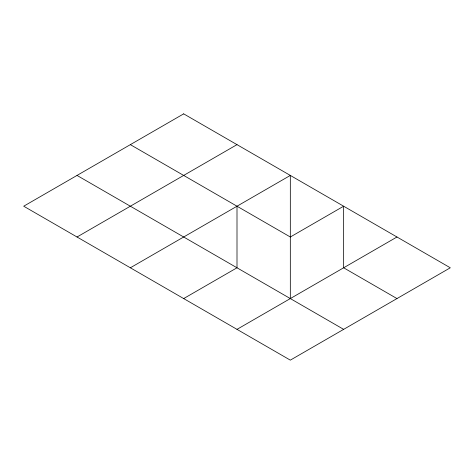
<?xml version="1.0" encoding="UTF-8"?>
<svg xmlns="http://www.w3.org/2000/svg" width="474" height="474" viewBox="0 0 474 474"><rect width="100%" height="100%" fill="white"/><g stroke="black" fill="none" stroke-linecap="round" stroke-linejoin="round"><path stroke-width="0.71" d="M77.025 237L237 144.641M130.35 267.786L290.325 175.427L290.325 298.573M183.675 298.573L237 267.786L237 206.214M237 329.359L396.975 237M130.35 144.641L290.325 237L343.65 206.214L343.65 267.786L396.975 298.573M77.025 175.427L343.65 329.359M183.675 113.855L23.7 206.214L290.325 360.145L450.3 267.786L183.675 113.855"/></g></svg>
